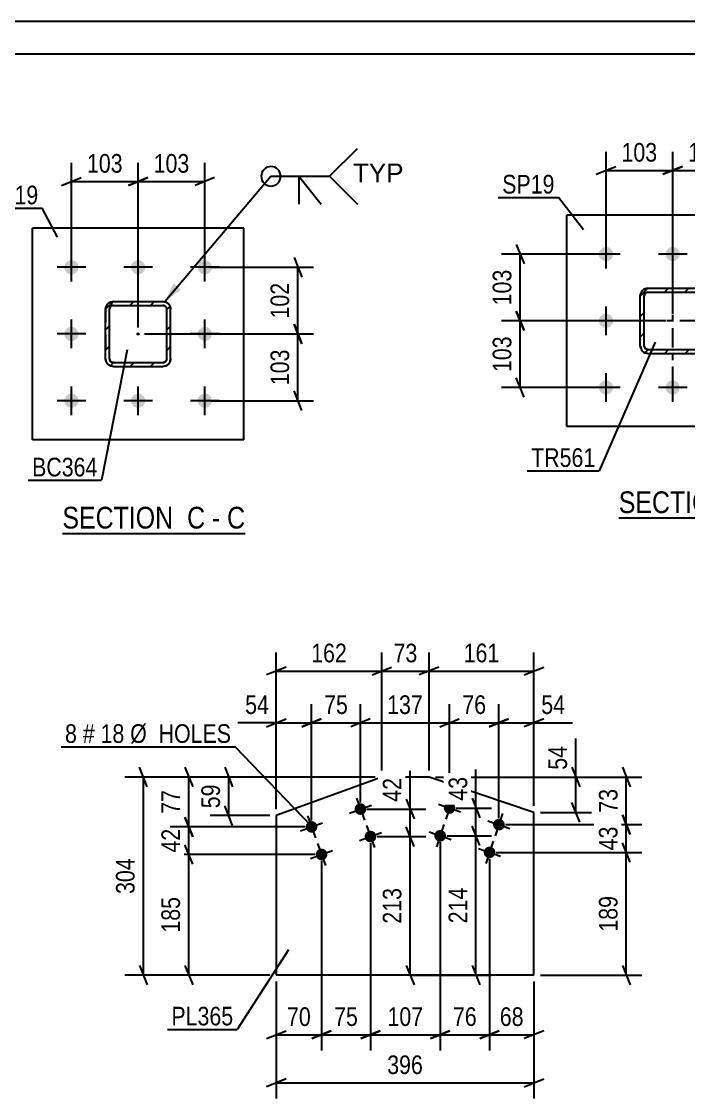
# Model space of a CAD drawing. Header units: millimetres. Extents: x 0 to 594, y 0 to 420.
# Drawn here: x 242.7 to 345.2, y 254.6 to 420 of the extents above; entities that cross this region are included whole.
import ezdxf

# ---------------------------------------------------------------- set-up
doc = ezdxf.new("R2010")
doc.units = ezdxf.units.MM
doc.linetypes.add('DXK_LINE_DOT2', pattern=[3.9198, 1.9599, -1.9599])
doc.linetypes.add('DXK_LINE_DOT3', pattern=[5.9187, 2.979, -0.9799, 0.9799, -0.9799])
doc.styles.add('Arial', font='ARIAL.TTF', dxfattribs={"height": 0.2})
doc.styles.add('Arial Narrow', font='ARIALN.TTF', dxfattribs={"height": 0.2})

# ---------------------------------------------------------------- blocks, each defined once
blk = doc.blocks.new('Unknown-570345895-1135 - 11720')
at = {"color": 5, "linetype": 'Continuous'}
for p, q in [((594, 420), (0, 420)), ((589, 415), (5, 415))]:
    blk.add_line(p, q, dxfattribs=at)
blk = doc.blocks.new('Unknown-570345895-13 - 5513')
at = {"color": 6, "linetype": 'Continuous'}
blk.add_line((248.96, 341.36), (277.03, 341.36), dxfattribs=at)
at = {"color": 0, "linetype": 'Continuous'}
for points in [[(267.07, 342.11), (267.07, 345.61), (248.96, 345.61), (248.96, 342.11)], [(270.89, 342.11), (270.89, 345.61), (268.12, 345.61), (268.12, 342.11)], [(273.21, 342.11), (273.21, 345.61), (271.94, 345.61), (271.94, 342.11)], [(277.03, 342.11), (277.03, 345.61), (274.26, 345.61), (274.26, 342.11)]]:
    blk.add_wipeout(points, dxfattribs=at)
at = {"color": 7, "linetype": 'Continuous', "style": 'Arial Narrow'}
for s, p in [('SECTION ', (248.96, 342.11)), ('C', (268.12, 342.11)), ('C', (274.26, 342.11)), ('-', (271.94, 342.11))]:
    blk.add_text(s, height=3.34, dxfattribs=at).set_placement(p)
blk = doc.blocks.new('Unknown-570345895-14 - 3720')
at = {"color": 6, "linetype": 'Continuous'}
blk.add_line((334.45, 343.73), (362.52, 343.73), dxfattribs=at)
at = {"color": 0, "linetype": 'Continuous'}
for points in [[(352.56, 344.48), (352.56, 347.98), (334.45, 347.98), (334.45, 344.48)], [(356.38, 344.48), (356.38, 347.98), (353.61, 347.98), (353.61, 344.48)], [(358.71, 344.48), (358.71, 347.98), (357.43, 347.98), (357.43, 344.48)], [(362.52, 344.48), (362.52, 347.98), (359.76, 347.98), (359.76, 344.48)]]:
    blk.add_wipeout(points, dxfattribs=at)
at = {"color": 7, "linetype": 'Continuous', "style": 'Arial Narrow'}
for s, p in [('SECTION ', (334.45, 344.48)), ('D', (353.61, 344.48)), ('D', (359.76, 344.48)), ('-', (357.43, 344.48))]:
    blk.add_text(s, height=3.34, dxfattribs=at).set_placement(p)
blk = doc.blocks.new('Bolt-570345895-5535 - 5513')
at = {"linetype": 'Continuous'}
for points in [[(250.34, 381.15, -1), (250.34, 383.35, -1)], [(260.59, 381.15, -1), (260.59, 383.35, -1)], [(270.84, 381.15, -1), (270.84, 383.35, -1)], [(250.34, 370.9, -1), (250.34, 373.1, -1)], [(270.84, 370.9, -1), (270.84, 373.1, -1)], [(250.34, 360.65, -1), (250.34, 362.85, -1)], [(260.59, 360.65, -1), (260.59, 362.85, -1)], [(270.84, 360.65, -1), (270.84, 362.85, -1)]]:
    blk.add_hatch(color=1, dxfattribs=at).paths.add_polyline_path(points)
at = {"color": 1, "linetype": 'Continuous'}
for p, q in [((250.34, 380.05), (250.34, 384.45)), ((260.59, 380.05), (260.59, 384.45)), ((270.84, 380.05), (270.84, 384.45)), ((252.54, 382.25), (248.14, 382.25)), ((262.79, 382.25), (258.39, 382.25)), ((273.04, 382.25), (268.64, 382.25)), ((250.34, 369.8), (250.34, 374.2)), ((270.84, 369.8), (270.84, 374.2)), ((252.54, 372), (248.14, 372)), ((273.04, 372), (268.64, 372)), ((250.34, 359.55), (250.34, 363.95)), ((260.59, 359.55), (260.59, 363.95)), ((270.84, 359.55), (270.84, 363.95)), ((252.54, 361.75), (248.14, 361.75)), ((262.79, 361.75), (258.39, 361.75)), ((273.04, 361.75), (268.64, 361.75))]:
    blk.add_line(p, q, dxfattribs=at)
blk = doc.blocks.new('Part-570345895-5531 - 5513')
at = {"color": 2, "linetype": 'Continuous'}
for p, q in [((276.84, 388.25), (244.34, 388.25)), ((244.34, 355.75), (244.34, 388.25)), ((276.84, 355.75), (276.84, 388.25)), ((276.84, 355.75), (244.34, 355.75))]:
    blk.add_line(p, q, dxfattribs=at)
blk = doc.blocks.new('Part-570345895-5568 - 5513')
at = {"linetype": 'Continuous'}
h = blk.add_hatch(dxfattribs=at)
h.set_pattern_fill('', scale=0.7, style=0, pattern_type=0)
h.set_pattern_definition([(45, (256.7949, 376.9973), (-1.57154, 1.57154), [])])
h.paths.add_polyline_path([(264.39, 377), (256.79, 377), (256.34, 376.91), (255.95, 376.65), (255.69, 376.26), (255.59, 375.8), (255.59, 368.2), (255.69, 367.74), (255.95, 367.35), (256.34, 367.09), (256.79, 367), (264.39, 367), (264.85, 367.09), (265.24, 367.35), (265.5, 367.74), (265.59, 368.2), (265.59, 375.8), (265.5, 376.26), (265.24, 376.65), (264.85, 376.91)])
h.paths.add_polyline_path([(264.95, 376.03), (264.99, 375.8), (264.99, 368.2), (264.95, 367.97), (264.82, 367.77), (264.62, 367.64), (264.39, 367.6), (256.79, 367.6), (256.57, 367.64), (256.37, 367.77), (256.24, 367.97), (256.19, 368.2), (256.19, 375.8), (256.24, 376.03), (256.37, 376.22), (256.57, 376.35), (256.79, 376.4), (264.39, 376.4), (264.62, 376.35), (264.82, 376.22)])
blk.add_hatch(color=30, dxfattribs=at).paths.add_polyline_path([(260.59, 371.9, -1), (260.59, 372.1, -1)])
at = {"color": 7, "linetype": 'DXK_LINE_DOT2'}
for p, q in [((255.59, 375.8), (255.69, 376.26)), ((255.59, 375.8), (255.59, 368.2)), ((256.24, 376.03), (256.19, 375.8)), ((256.19, 368.2), (256.19, 375.8)), ((256.37, 376.22), (256.24, 376.03)), ((256.34, 376.91), (256.79, 377)), ((256.57, 376.35), (256.37, 376.22)), ((256.79, 376.4), (256.57, 376.35)), ((256.79, 377), (264.39, 377)), ((256.79, 376.4), (264.39, 376.4)), ((264.39, 377), (264.85, 376.91)), ((264.62, 376.35), (264.39, 376.4)), ((264.82, 376.22), (264.62, 376.35)), ((264.95, 376.03), (264.82, 376.22)), ((264.99, 375.8), (264.95, 376.03)), ((264.99, 368.2), (264.99, 375.8)), ((265.5, 376.26), (265.59, 375.8)), ((265.59, 368.2), (265.59, 375.8)), ((255.69, 367.74), (255.59, 368.2)), ((256.19, 368.2), (256.24, 367.97)), ((256.24, 367.97), (256.37, 367.77)), ((256.37, 367.77), (256.57, 367.64)), ((256.57, 367.64), (256.79, 367.6)), ((256.79, 367.6), (264.39, 367.6)), ((264.39, 367.6), (264.62, 367.64)), ((264.62, 367.64), (264.82, 367.77)), ((264.82, 367.77), (264.95, 367.97)), ((264.95, 367.97), (264.99, 368.2)), ((265.59, 368.2), (265.5, 367.74)), ((256.79, 367), (256.34, 367.09)), ((256.79, 367), (264.39, 367)), ((264.85, 367.09), (264.39, 367))]:
    blk.add_line(p, q, dxfattribs=at)
at = {"color": 2, "linetype": 'Continuous'}
for p, q in [((255.69, 376.26), (255.59, 375.8)), ((255.59, 375.8), (255.59, 375.8)), ((255.59, 368.2), (255.59, 375.8)), ((256.19, 375.8), (256.24, 376.03)), ((256.19, 375.8), (256.19, 375.8)), ((256.19, 368.2), (256.19, 375.8)), ((256.24, 376.03), (256.37, 376.22)), ((256.79, 377), (256.34, 376.91)), ((256.37, 376.22), (256.57, 376.35)), ((256.57, 376.35), (256.79, 376.4)), ((256.79, 377), (256.79, 377)), ((256.79, 377), (264.39, 377)), ((256.79, 376.4), (256.79, 376.4)), ((256.79, 376.4), (264.39, 376.4)), ((264.39, 377), (264.39, 377)), ((264.85, 376.91), (264.39, 377)), ((264.39, 376.4), (264.39, 376.4)), ((264.39, 376.4), (264.62, 376.35)), ((264.62, 376.35), (264.82, 376.22)), ((264.82, 376.22), (264.95, 376.03)), ((264.95, 376.03), (264.99, 375.8)), ((264.99, 375.8), (264.99, 375.8)), ((264.99, 368.2), (264.99, 375.8)), ((265.59, 375.8), (265.5, 376.26)), ((265.59, 375.8), (265.59, 375.8)), ((265.59, 368.2), (265.59, 375.8)), ((255.59, 368.2), (255.59, 368.2)), ((255.59, 368.2), (255.69, 367.74)), ((256.19, 368.2), (256.19, 368.2)), ((256.24, 367.97), (256.19, 368.2)), ((256.37, 367.77), (256.24, 367.97)), ((256.57, 367.64), (256.37, 367.77)), ((256.79, 367.6), (256.57, 367.64)), ((256.79, 367.6), (256.79, 367.6)), ((256.79, 367.6), (264.39, 367.6)), ((264.62, 367.64), (264.39, 367.6)), ((264.39, 367.6), (264.39, 367.6)), ((264.82, 367.77), (264.62, 367.64)), ((264.95, 367.97), (264.82, 367.77)), ((264.99, 368.2), (264.95, 367.97)), ((264.99, 368.2), (264.99, 368.2)), ((265.5, 367.74), (265.59, 368.2)), ((265.59, 368.2), (265.59, 368.2)), ((256.34, 367.09), (256.79, 367)), ((256.79, 367), (256.79, 367)), ((256.79, 367), (264.39, 367)), ((264.39, 367), (264.85, 367.09)), ((264.39, 367), (264.39, 367))]:
    blk.add_line(p, q, dxfattribs=at)
at = {"color": 7, "linetype": 'DXK_LINE_DOT3'}
blk.add_line((260.59, 372), (260.59, 372), dxfattribs=at)
at = {"color": 30, "linetype": 'DXK_LINE_DOT3'}
blk.add_line((260.59, 372), (260.59, 372), dxfattribs=at)
at = {"color": 30, "linetype": 'Continuous'}
blk.add_circle((260.59, 372), 0.1, dxfattribs=at)
at = {"color": 7, "linetype": 'DXK_LINE_DOT2'}
for centre, start, end in [((256.79, 375.8), 112.5, 157.5), ((264.39, 375.8), 22.5, 67.5), ((256.79, 368.2), 202.5, 247.5), ((264.39, 368.2), 292.5, 337.5)]:
    blk.add_arc(centre, 1.2, start, end, dxfattribs=at)
at = {"color": 2, "linetype": 'Continuous'}
for centre, start, end in [((256.79, 375.8), 112.5, 157.5), ((264.39, 375.8), 22.5, 67.5), ((256.79, 368.2), 202.5, 247.5), ((264.39, 368.2), 292.5, 337.5)]:
    blk.add_arc(centre, 1.2, start, end, dxfattribs=at)
blk = doc.blocks.new('Part-570345895-3762 - 3720')
at = {"linetype": 'Continuous'}
h = blk.add_hatch(dxfattribs=at)
h.set_pattern_fill('', scale=0.7, style=0, pattern_type=0)
h.set_pattern_definition([(45, (338.936, 379.0197), (-1.57154, 1.57154), [])])
h.paths.add_polyline_path([(346.54, 379.02), (338.94, 379.02), (338.48, 378.93), (338.09, 378.67), (337.83, 378.28), (337.74, 377.82), (337.74, 370.22), (337.83, 369.76), (338.09, 369.37), (338.48, 369.11), (338.94, 369.02), (346.54, 369.02), (347, 369.11), (347.38, 369.37), (347.64, 369.76), (347.74, 370.22), (347.74, 377.82), (347.64, 378.28), (347.38, 378.67), (347, 378.93)])
h.paths.add_polyline_path([(347.09, 378.05), (347.14, 377.82), (347.14, 370.22), (347.09, 369.99), (346.96, 369.8), (346.77, 369.67), (346.54, 369.62), (338.94, 369.62), (338.71, 369.67), (338.51, 369.8), (338.38, 369.99), (338.34, 370.22), (338.34, 377.82), (338.38, 378.05), (338.51, 378.24), (338.71, 378.37), (338.94, 378.42), (346.54, 378.42), (346.77, 378.37), (346.96, 378.24)])
at = {"color": 7, "linetype": 'DXK_LINE_DOT3'}
for p, q in [((342.74, 364.02), (342.74, 384.02)), ((352.74, 374.02), (332.74, 374.02))]:
    blk.add_line(p, q, dxfattribs=at)
at = {"color": 7, "linetype": 'DXK_LINE_DOT2'}
for p, q in [((338.48, 378.93), (338.94, 379.02)), ((338.94, 379.02), (346.54, 379.02)), ((346.54, 379.02), (347, 378.93)), ((337.74, 377.82), (337.83, 378.28)), ((337.74, 370.22), (337.74, 377.82)), ((338.38, 378.05), (338.34, 377.82)), ((338.34, 370.22), (338.34, 377.82)), ((338.51, 378.24), (338.38, 378.05)), ((338.71, 378.37), (338.51, 378.24)), ((338.94, 378.42), (338.71, 378.37)), ((338.94, 378.42), (346.54, 378.42)), ((346.77, 378.37), (346.54, 378.42)), ((346.96, 378.24), (346.77, 378.37)), ((347.09, 378.05), (346.96, 378.24)), ((347.14, 377.82), (347.09, 378.05)), ((347.14, 370.22), (347.14, 377.82)), ((347.64, 378.28), (347.74, 377.82)), ((347.74, 370.22), (347.74, 377.82)), ((337.83, 369.76), (337.74, 370.22)), ((338.34, 370.22), (338.38, 369.99)), ((338.38, 369.99), (338.51, 369.8)), ((338.94, 369.02), (338.48, 369.11)), ((338.51, 369.8), (338.71, 369.67)), ((338.71, 369.67), (338.94, 369.62)), ((338.94, 369.62), (346.54, 369.62)), ((338.94, 369.02), (346.54, 369.02)), ((346.54, 369.62), (346.77, 369.67)), ((347, 369.11), (346.54, 369.02)), ((346.77, 369.67), (346.96, 369.8)), ((346.96, 369.8), (347.09, 369.99)), ((347.09, 369.99), (347.14, 370.22)), ((347.74, 370.22), (347.64, 369.76))]:
    blk.add_line(p, q, dxfattribs=at)
at = {"color": 2, "linetype": 'Continuous'}
for p, q in [((338.94, 379.02), (338.48, 378.93)), ((338.94, 379.02), (346.54, 379.02)), ((347, 378.93), (346.54, 379.02)), ((337.83, 378.28), (337.74, 377.82)), ((337.74, 370.22), (337.74, 377.82)), ((338.34, 377.82), (338.38, 378.05)), ((338.34, 370.22), (338.34, 377.82)), ((338.38, 378.05), (338.51, 378.24)), ((338.51, 378.24), (338.71, 378.37)), ((338.71, 378.37), (338.94, 378.42)), ((338.94, 378.42), (346.54, 378.42)), ((346.54, 378.42), (346.77, 378.37)), ((346.77, 378.37), (346.96, 378.24)), ((346.96, 378.24), (347.09, 378.05)), ((347.09, 378.05), (347.14, 377.82)), ((347.14, 370.22), (347.14, 377.82)), ((347.74, 377.82), (347.64, 378.28)), ((347.74, 370.22), (347.74, 377.82)), ((337.74, 370.22), (337.83, 369.76)), ((338.38, 369.99), (338.34, 370.22)), ((338.51, 369.8), (338.38, 369.99)), ((338.48, 369.11), (338.94, 369.02)), ((338.71, 369.67), (338.51, 369.8)), ((338.94, 369.62), (338.71, 369.67)), ((338.94, 369.62), (346.54, 369.62)), ((338.94, 369.02), (346.54, 369.02)), ((346.77, 369.67), (346.54, 369.62)), ((346.54, 369.02), (347, 369.11)), ((346.96, 369.8), (346.77, 369.67)), ((347.09, 369.99), (346.96, 369.8)), ((347.14, 370.22), (347.09, 369.99)), ((347.64, 369.76), (347.74, 370.22))]:
    blk.add_line(p, q, dxfattribs=at)
at = {"color": 7, "linetype": 'DXK_LINE_DOT2'}
for centre, start, end in [((338.94, 377.82), 112.5, 157.5), ((346.54, 377.82), 22.5, 67.5), ((338.94, 370.22), 202.5, 247.5), ((346.54, 370.22), 292.5, 337.5)]:
    blk.add_arc(centre, 1.2, start, end, dxfattribs=at)
at = {"color": 2, "linetype": 'Continuous'}
for centre, start, end in [((338.94, 377.82), 112.5, 157.5), ((346.54, 377.82), 22.5, 67.5), ((338.94, 370.22), 202.5, 247.5), ((346.54, 370.22), 292.5, 337.5)]:
    blk.add_arc(centre, 1.2, start, end, dxfattribs=at)
blk = doc.blocks.new('Bolt-570345895-3738 - 3720')
at = {"linetype": 'Continuous'}
for points in [[(332.49, 383.17, -1), (332.49, 385.37, -1)], [(342.74, 383.17, -1), (342.74, 385.37, -1)], [(352.99, 383.17, -1), (352.99, 385.37, -1)], [(332.49, 372.92, -1), (332.49, 375.12, -1)], [(352.99, 372.92, -1), (352.99, 375.12, -1)], [(332.49, 362.67, -1), (332.49, 364.87, -1)], [(342.74, 362.67, -1), (342.74, 364.87, -1)], [(352.99, 362.67, -1), (352.99, 364.87, -1)]]:
    blk.add_hatch(color=1, dxfattribs=at).paths.add_polyline_path(points)
at = {"color": 1, "linetype": 'Continuous'}
for p, q in [((332.49, 382.07), (332.49, 386.47)), ((342.74, 382.07), (342.74, 386.47)), ((352.99, 382.07), (352.99, 386.47)), ((334.69, 384.27), (330.29, 384.27)), ((344.94, 384.27), (340.54, 384.27)), ((355.19, 384.27), (350.79, 384.27)), ((332.49, 371.82), (332.49, 376.22)), ((352.99, 371.82), (352.99, 376.22)), ((334.69, 374.02), (330.29, 374.02)), ((355.19, 374.02), (350.79, 374.02)), ((332.49, 361.57), (332.49, 365.97)), ((342.74, 361.57), (342.74, 365.97)), ((352.99, 361.57), (352.99, 365.97)), ((334.69, 363.77), (330.29, 363.77)), ((344.94, 363.77), (340.54, 363.77)), ((355.19, 363.77), (350.79, 363.77))]:
    blk.add_line(p, q, dxfattribs=at)
blk = doc.blocks.new('Part-570345895-3726 - 3720')
at = {"color": 2, "linetype": 'Continuous'}
for p, q in [((358.99, 390.27), (326.49, 390.27)), ((326.49, 357.77), (326.49, 390.27)), ((358.99, 357.77), (358.99, 390.27)), ((358.99, 357.77), (326.49, 357.77))]:
    blk.add_line(p, q, dxfattribs=at)
blk = doc.blocks.new('Bolt-570345895-1425 - 1376')
at = {"linetype": 'Continuous'}
for points in [[(295.6, 299.32, -1), (293.91, 298.7, -1)], [(288.09, 296.58, -1), (286.4, 295.96, -1)], [(297.15, 295.09, -1), (295.45, 294.47, -1)], [(289.63, 292.35, -1), (287.94, 291.73, -1)]]:
    blk.add_hatch(color=1, dxfattribs=at).paths.add_polyline_path(points)
at = {"color": 1, "linetype": 'Continuous'}
for p, q in [((293.07, 298.39), (296.45, 299.62)), ((294.14, 300.7), (295.38, 297.32)), ((286.63, 297.96), (287.86, 294.58)), ((285.55, 295.65), (288.93, 296.88)), ((295.68, 296.47), (296.92, 293.09)), ((294.61, 294.16), (297.99, 295.4)), ((288.17, 293.73), (289.4, 290.35)), ((287.09, 291.42), (290.48, 292.66))]:
    blk.add_line(p, q, dxfattribs=at)
blk = doc.blocks.new('Part-570345895-1392 - 1376')
at = {"color": 2, "linetype": 'Continuous'}
for p, q in [((298.04, 303.93), (281.82, 298.01)), ((305.3, 303.93), (298.04, 303.93)), ((321.41, 298.5), (305.3, 303.93)), ((281.82, 298.01), (281.82, 273.5)), ((321.41, 273.5), (321.41, 298.5)), ((321.41, 273.5), (281.82, 273.5))]:
    blk.add_line(p, q, dxfattribs=at)
blk = doc.blocks.new('Bolt-570345895-1430 - 1376')
at = {"linetype": 'Continuous'}
for points in [[(309.3, 298.89, -1), (307.6, 299.46, -1)], [(316.88, 296.33, -1), (315.18, 296.91, -1)], [(307.86, 294.62, -1), (306.16, 295.2, -1)], [(315.44, 292.07, -1), (313.74, 292.64, -1)]]:
    blk.add_hatch(color=1, dxfattribs=at).paths.add_polyline_path(points)
at = {"color": 1, "linetype": 'Continuous'}
for p, q in [((306.74, 299.75), (310.15, 298.6)), ((309.02, 300.88), (307.87, 297.47)), ((316.6, 298.32), (315.45, 294.91)), ((307.59, 296.62), (306.44, 293.2)), ((314.32, 297.19), (317.73, 296.04)), ((305.31, 295.49), (308.72, 294.34)), ((312.89, 292.93), (316.3, 291.78)), ((315.17, 294.06), (314.02, 290.65))]:
    blk.add_line(p, q, dxfattribs=at)
blk = doc.blocks.new('StraightDimension-570345895-5599 - 5513')
at = {"color": 7, "linetype": 'Continuous'}
for p, q in [((284.55, 373.5), (285.75, 370.5)), ((261.59, 372), (287.55, 372)), ((285.15, 361.75), (285.15, 372)), ((285.75, 360.25), (284.55, 363.25)), ((271.84, 361.75), (287.55, 361.75))]:
    blk.add_line(p, q, dxfattribs=at)
at = {"color": 0}
blk.add_wipeout([(284.4, 370.21), (280.2, 370.21), (280.2, 363.53), (284.4, 363.53)], dxfattribs=at)
at = {"color": 3, "style": 'Arial Narrow'}
blk.add_text('103', height=2.863, rotation=90.0002, dxfattribs=at).set_placement((283.8, 364.13))
blk = doc.blocks.new('StraightDimension-570345895-5589 - 5513')
at = {"color": 7, "linetype": 'Continuous'}
for p, q in [((271.84, 382.25), (287.55, 382.25)), ((284.55, 383.75), (285.75, 380.75)), ((285.15, 372), (285.15, 382.25)), ((285.75, 370.5), (284.55, 373.5)), ((261.59, 372), (287.55, 372))]:
    blk.add_line(p, q, dxfattribs=at)
at = {"color": 0}
blk.add_wipeout([(284.4, 380.46), (280.2, 380.46), (280.2, 373.78), (284.4, 373.78)], dxfattribs=at)
at = {"color": 3, "style": 'Arial Narrow'}
blk.add_text('102', height=2.863, rotation=90.0002, dxfattribs=at).set_placement((283.8, 374.38))
blk = doc.blocks.new('StraightDimension-570345895-5610 - 5513')
at = {"color": 7, "linetype": 'Continuous'}
for p, q in [((250.34, 383.25), (250.34, 398.28)), ((260.59, 373), (260.59, 398.28)), ((248.84, 394.83), (251.84, 396.03)), ((250.34, 395.43), (260.59, 395.43)), ((262.09, 396.03), (259.09, 394.83))]:
    blk.add_line(p, q, dxfattribs=at)
at = {"color": 0}
blk.add_wipeout([(258.81, 396.18), (258.81, 400.38), (252.13, 400.38), (252.13, 396.18)], dxfattribs=at)
at = {"color": 3, "style": 'Arial Narrow'}
blk.add_text('103', height=2.863, dxfattribs=at).set_placement((252.73, 396.78))
blk = doc.blocks.new('StraightDimension-570345895-5620 - 5513')
at = {"color": 7, "linetype": 'Continuous'}
for p, q in [((260.59, 373), (260.59, 398.28)), ((270.84, 383.25), (270.84, 398.28)), ((259.09, 394.83), (262.09, 396.03)), ((260.59, 395.43), (270.84, 395.43)), ((272.34, 396.03), (269.34, 394.83))]:
    blk.add_line(p, q, dxfattribs=at)
at = {"color": 0}
blk.add_wipeout([(269.06, 396.18), (269.06, 400.38), (262.38, 400.38), (262.38, 396.18)], dxfattribs=at)
at = {"color": 3, "style": 'Arial Narrow'}
blk.add_text('103', height=2.863, dxfattribs=at).set_placement((262.98, 396.78))
blk = doc.blocks.new('StraightDimension-570345895-3802 - 3720')
at = {"color": 7, "linetype": 'Continuous'}
for p, q in [((342.74, 375.02), (342.74, 399.98)), ((352.99, 385.27), (352.99, 399.98)), ((341.24, 396.53), (344.24, 397.73)), ((342.74, 397.13), (352.99, 397.13)), ((354.49, 397.73), (351.49, 396.53))]:
    blk.add_line(p, q, dxfattribs=at)
at = {"color": 0}
blk.add_wipeout([(351.2, 397.88), (351.2, 402.08), (344.52, 402.08), (344.52, 397.88)], dxfattribs=at)
at = {"color": 3, "style": 'Arial Narrow'}
blk.add_text('103', height=2.863, dxfattribs=at).set_placement((345.12, 398.48))
blk = doc.blocks.new('StraightDimension-570345895-3796 - 3720')
at = {"color": 7, "linetype": 'Continuous'}
for p, q in [((332.49, 385.27), (332.49, 399.98)), ((342.74, 375.02), (342.74, 399.98)), ((330.99, 396.53), (333.99, 397.73)), ((332.49, 397.13), (342.74, 397.13)), ((344.24, 397.73), (341.24, 396.53))]:
    blk.add_line(p, q, dxfattribs=at)
at = {"color": 0}
blk.add_wipeout([(340.95, 397.88), (340.95, 402.08), (334.27, 402.08), (334.27, 397.88)], dxfattribs=at)
at = {"color": 3, "style": 'Arial Narrow'}
blk.add_text('103', height=2.863, dxfattribs=at).set_placement((334.87, 398.48))
blk = doc.blocks.new('StraightDimension-570345895-3809 - 3720')
at = {"color": 7, "linetype": 'Continuous'}
for p, q in [((341.74, 374.02), (316.44, 374.02)), ((318.69, 375.52), (319.89, 372.52)), ((319.29, 363.77), (319.29, 374.02)), ((319.89, 362.27), (318.69, 365.27)), ((331.49, 363.77), (316.44, 363.77))]:
    blk.add_line(p, q, dxfattribs=at)
at = {"color": 0}
blk.add_wipeout([(318.54, 372.24), (314.34, 372.24), (314.34, 365.55), (318.54, 365.55)], dxfattribs=at)
at = {"color": 3, "style": 'Arial Narrow'}
blk.add_text('103', height=2.863, rotation=90.0002, dxfattribs=at).set_placement((317.94, 366.15))
blk = doc.blocks.new('StraightDimension-570345895-3815 - 3720')
at = {"color": 7, "linetype": 'Continuous'}
for p, q in [((318.69, 385.77), (319.89, 382.77)), ((331.49, 384.27), (316.44, 384.27)), ((319.29, 374.02), (319.29, 384.27)), ((341.74, 374.02), (316.44, 374.02)), ((319.89, 372.52), (318.69, 375.52))]:
    blk.add_line(p, q, dxfattribs=at)
at = {"color": 0}
blk.add_wipeout([(318.54, 382.49), (314.34, 382.49), (314.34, 375.8), (318.54, 375.8)], dxfattribs=at)
at = {"color": 3, "style": 'Arial Narrow'}
blk.add_text('103', height=2.863, rotation=90.0002, dxfattribs=at).set_placement((317.94, 376.4))
blk = doc.blocks.new('StraightDimension-570345895-1489 - 1376')
at = {"color": 7, "linetype": 'Continuous'}
for p, q in [((281.82, 299.01), (281.82, 315.12)), ((287.24, 297.27), (287.24, 315.12)), ((280.32, 311.67), (283.32, 312.87)), ((288.74, 312.87), (285.74, 311.67)), ((281.82, 312.27), (287.24, 312.27))]:
    blk.add_line(p, q, dxfattribs=at)
at = {"color": 0}
blk.add_wipeout([(281.29, 313.02), (281.29, 317.22), (276.44, 317.22), (276.44, 313.02)], dxfattribs=at)
at = {"color": 7, "linetype": 'Continuous'}
blk.add_line((281.82, 312.27), (275.91, 312.27), dxfattribs=at)
blk.add_line((281.82, 312.27), (275.91, 312.27), dxfattribs=at)
at = {"color": 3, "style": 'Arial Narrow'}
blk.add_text('54', height=2.863, dxfattribs=at).set_placement((277.04, 313.62))
blk = doc.blocks.new('StraightDimension-570345895-1444 - 1376')
at = {"color": 7, "linetype": 'Continuous'}
for p, q in [((298.04, 304.93), (298.04, 323.06)), ((305.3, 304.93), (305.3, 323.06)), ((296.54, 319.61), (299.54, 320.81)), ((298.04, 320.21), (305.3, 320.21)), ((306.8, 320.81), (303.8, 319.61))]:
    blk.add_line(p, q, dxfattribs=at)
at = {"color": 0}
blk.add_wipeout([(304.1, 320.96), (304.1, 325.16), (299.24, 325.16), (299.24, 320.96)], dxfattribs=at)
at = {"color": 3, "style": 'Arial Narrow'}
blk.add_text('73', height=2.863, dxfattribs=at).set_placement((299.84, 321.56))
blk = doc.blocks.new('StraightDimension-570345895-1432 - 1376')
at = {"color": 7, "linetype": 'Continuous'}
for p, q in [((281.82, 299.01), (281.82, 323.06)), ((298.04, 304.93), (298.04, 323.06)), ((283.32, 320.81), (280.32, 319.61)), ((281.82, 320.21), (298.04, 320.21)), ((296.54, 319.61), (299.54, 320.81))]:
    blk.add_line(p, q, dxfattribs=at)
at = {"color": 0}
blk.add_wipeout([(293.27, 320.96), (293.27, 325.16), (286.59, 325.16), (286.59, 320.96)], dxfattribs=at)
at = {"color": 3, "style": 'Arial Narrow'}
blk.add_text('162', height=2.863, dxfattribs=at).set_placement((287.19, 321.56))
blk = doc.blocks.new('StraightDimension-570345895-1519 - 1376')
at = {"color": 7, "linetype": 'Continuous'}
for p, q in [((308.45, 300.17), (308.45, 315.12)), ((316.03, 297.62), (316.03, 315.12)), ((306.95, 311.67), (309.95, 312.87)), ((317.53, 312.87), (314.53, 311.67)), ((308.45, 312.27), (316.03, 312.27))]:
    blk.add_line(p, q, dxfattribs=at)
at = {"color": 0}
blk.add_wipeout([(314.67, 313.02), (314.67, 317.22), (309.81, 317.22), (309.81, 313.02)], dxfattribs=at)
at = {"color": 3, "style": 'Arial Narrow'}
blk.add_text('76', height=2.863, dxfattribs=at).set_placement((310.41, 313.62))
blk = doc.blocks.new('StraightDimension-570345895-1455 - 1376')
at = {"color": 7, "linetype": 'Continuous'}
for p, q in [((305.3, 304.93), (305.3, 323.06)), ((321.41, 299.5), (321.41, 323.06)), ((306.8, 320.81), (303.8, 319.61)), ((305.3, 320.21), (321.41, 320.21)), ((319.91, 319.61), (322.91, 320.81))]:
    blk.add_line(p, q, dxfattribs=at)
at = {"color": 0}
blk.add_wipeout([(316.7, 320.96), (316.7, 325.16), (310.02, 325.16), (310.02, 320.96)], dxfattribs=at)
at = {"color": 3, "style": 'Arial Narrow'}
blk.add_text('161', height=2.863, dxfattribs=at).set_placement((310.62, 321.56))
blk = doc.blocks.new('StraightDimension-570345895-1599 - 1376')
at = {"color": 7, "linetype": 'Continuous'}
for p, q in [((296.3, 293.78), (296.3, 261.94)), ((307.01, 293.91), (307.01, 261.94)), ((294.8, 263.74), (297.8, 264.94)), ((308.51, 264.94), (305.51, 263.74)), ((296.3, 264.34), (307.01, 264.34))]:
    blk.add_line(p, q, dxfattribs=at)
at = {"color": 0}
blk.add_wipeout([(305, 265.09), (305, 269.29), (298.31, 269.29), (298.31, 265.09)], dxfattribs=at)
at = {"color": 3, "style": 'Arial Narrow'}
blk.add_text('107', height=2.863, dxfattribs=at).set_placement((298.91, 265.69))
blk = doc.blocks.new('StraightDimension-570345895-1466 - 1376')
at = {"color": 7, "linetype": 'Continuous'}
for p, q in [((281.82, 272.5), (281.82, 254.55)), ((321.41, 272.5), (321.41, 254.55)), ((283.32, 257.55), (280.32, 256.35)), ((281.82, 256.95), (321.41, 256.95)), ((319.91, 256.35), (322.91, 257.55))]:
    blk.add_line(p, q, dxfattribs=at)
at = {"color": 0}
blk.add_wipeout([(304.96, 257.7), (304.96, 261.9), (298.27, 261.9), (298.27, 257.7)], dxfattribs=at)
at = {"color": 3, "style": 'Arial Narrow'}
blk.add_text('396', height=2.863, dxfattribs=at).set_placement((298.87, 258.3))
blk = doc.blocks.new('StraightDimension-570345895-1471 - 1376')
at = {"color": 7, "linetype": 'Continuous'}
for p, q in [((327.25, 305.43), (328.45, 302.43)), ((306.3, 303.93), (330.25, 303.93)), ((327.85, 298.5), (327.85, 303.93)), ((328.45, 297), (327.25, 300)), ((322.41, 298.5), (330.25, 298.5))]:
    blk.add_line(p, q, dxfattribs=at)
at = {"color": 0}
blk.add_wipeout([(327.1, 309.31), (322.9, 309.31), (322.9, 304.45), (327.1, 304.45)], dxfattribs=at)
at = {"color": 7, "linetype": 'Continuous'}
blk.add_line((327.85, 303.93), (327.85, 309.84), dxfattribs=at)
blk.add_line((327.85, 303.93), (327.85, 309.84), dxfattribs=at)
at = {"color": 3, "style": 'Arial Narrow'}
blk.add_text('54', height=2.863, rotation=90.0002, dxfattribs=at).set_placement((326.5, 305.05))
blk = doc.blocks.new('StraightDimension-570345895-1480 - 1376')
at = {"color": 7, "linetype": 'Continuous'}
for p, q in [((273.92, 305.43), (275.12, 302.43)), ((297.04, 303.93), (271.67, 303.93)), ((274.52, 298.01), (274.52, 303.93)), ((275.12, 296.51), (273.92, 299.51)), ((280.82, 298.01), (271.67, 298.01))]:
    blk.add_line(p, q, dxfattribs=at)
at = {"color": 0}
blk.add_wipeout([(273.77, 303.4), (269.57, 303.4), (269.57, 298.54), (273.77, 298.54)], dxfattribs=at)
at = {"color": 3, "style": 'Arial Narrow'}
blk.add_text('59', height=2.863, rotation=90.0002, dxfattribs=at).set_placement((273.17, 299.14))
blk = doc.blocks.new('StraightDimension-570345895-1499 - 1376')
at = {"color": 7, "linetype": 'Continuous'}
for p, q in [((287.24, 297.27), (287.24, 315.12)), ((294.76, 300.01), (294.76, 315.12)), ((285.74, 311.67), (288.74, 312.87)), ((296.26, 312.87), (293.26, 311.67)), ((287.24, 312.27), (294.76, 312.27))]:
    blk.add_line(p, q, dxfattribs=at)
at = {"color": 0}
blk.add_wipeout([(293.43, 313.02), (293.43, 317.22), (288.57, 317.22), (288.57, 313.02)], dxfattribs=at)
at = {"color": 3, "style": 'Arial Narrow'}
blk.add_text('75', height=2.863, dxfattribs=at).set_placement((289.17, 313.62))
blk = doc.blocks.new('StraightDimension-570345895-1509 - 1376')
at = {"color": 7, "linetype": 'Continuous'}
for p, q in [((294.76, 300.01), (294.76, 315.12)), ((308.45, 300.17), (308.45, 315.12)), ((296.26, 312.87), (293.26, 311.67)), ((306.95, 311.67), (309.95, 312.87)), ((294.76, 312.27), (308.45, 312.27))]:
    blk.add_line(p, q, dxfattribs=at)
at = {"color": 0}
blk.add_wipeout([(304.95, 313.02), (304.95, 317.22), (298.26, 317.22), (298.26, 313.02)], dxfattribs=at)
at = {"color": 3, "style": 'Arial Narrow'}
blk.add_text('137', height=2.863, dxfattribs=at).set_placement((298.86, 313.62))
blk = doc.blocks.new('StraightDimension-570345895-1640 - 1376')
at = {"color": 7, "linetype": 'Continuous'}
for p, q in [((303, 293.28), (301.8, 296.28)), ((297.3, 294.78), (304.8, 294.78)), ((302.4, 273.5), (302.4, 294.78)), ((301.8, 275), (303, 272)), ((302.61, 273.5), (304.8, 273.5))]:
    blk.add_line(p, q, dxfattribs=at)
at = {"color": 0}
blk.add_wipeout([(301.65, 287.48), (297.45, 287.48), (297.45, 280.8), (301.65, 280.8)], dxfattribs=at)
at = {"color": 3, "style": 'Arial Narrow'}
blk.add_text('213', height=2.863, rotation=90.0002, dxfattribs=at).set_placement((301.05, 281.4))
blk = doc.blocks.new('StraightDimension-570345895-1529 - 1376')
at = {"color": 7, "linetype": 'Continuous'}
for p, q in [((316.03, 297.62), (316.03, 315.12)), ((321.41, 299.5), (321.41, 315.12)), ((314.53, 311.67), (317.53, 312.87)), ((322.91, 312.87), (319.91, 311.67)), ((316.03, 312.27), (321.41, 312.27))]:
    blk.add_line(p, q, dxfattribs=at)
at = {"color": 0}
blk.add_wipeout([(326.79, 313.02), (326.79, 317.22), (321.94, 317.22), (321.94, 313.02)], dxfattribs=at)
at = {"color": 7, "linetype": 'Continuous'}
blk.add_line((321.41, 312.27), (327.32, 312.27), dxfattribs=at)
blk.add_line((321.41, 312.27), (327.32, 312.27), dxfattribs=at)
at = {"color": 3, "style": 'Arial Narrow'}
blk.add_text('54', height=2.863, dxfattribs=at).set_placement((322.54, 313.62))
blk = doc.blocks.new('StraightDimension-570345895-1540 - 1376')
at = {"color": 7, "linetype": 'Continuous'}
for p, q in [((268.98, 290.54), (267.78, 293.54)), ((287.78, 292.04), (265.53, 292.04)), ((268.38, 273.5), (268.38, 292.04)), ((267.78, 275), (268.98, 272)), ((280.82, 273.5), (265.53, 273.5))]:
    blk.add_line(p, q, dxfattribs=at)
at = {"color": 0}
blk.add_wipeout([(267.63, 286.11), (263.43, 286.11), (263.43, 279.43), (267.63, 279.43)], dxfattribs=at)
at = {"color": 3, "style": 'Arial Narrow'}
blk.add_text('185', height=2.863, rotation=90.0002, dxfattribs=at).set_placement((267.03, 280.03))
blk = doc.blocks.new('StraightDimension-570345895-1546 - 1376')
at = {"color": 7, "linetype": 'Continuous'}
for p, q in [((286.24, 296.27), (265.53, 296.27)), ((267.78, 297.77), (268.98, 294.77)), ((268.38, 292.04), (268.38, 296.27)), ((268.98, 290.54), (267.78, 293.54)), ((287.78, 292.04), (265.53, 292.04))]:
    blk.add_line(p, q, dxfattribs=at)
at = {"color": 0}
blk.add_wipeout([(267.63, 296.58), (263.43, 296.58), (263.43, 291.73), (267.63, 291.73)], dxfattribs=at)
at = {"color": 3, "style": 'Arial Narrow'}
blk.add_text('42', height=2.863, rotation=90.0002, dxfattribs=at).set_placement((267.03, 292.33))
blk = doc.blocks.new('StraightDimension-570345895-1554 - 1376')
at = {"color": 7, "linetype": 'Continuous'}
for p, q in [((267.78, 305.43), (268.98, 302.43)), ((297.04, 303.93), (265.53, 303.93)), ((268.38, 296.27), (268.38, 303.93)), ((286.24, 296.27), (265.53, 296.27)), ((268.98, 294.77), (267.78, 297.77))]:
    blk.add_line(p, q, dxfattribs=at)
at = {"color": 0}
blk.add_wipeout([(267.63, 302.53), (263.43, 302.53), (263.43, 297.67), (267.63, 297.67)], dxfattribs=at)
at = {"color": 3, "style": 'Arial Narrow'}
blk.add_text('77', height=2.863, rotation=90.0002, dxfattribs=at).set_placement((267.03, 298.27))
blk = doc.blocks.new('StraightDimension-570345895-1563 - 1376')
at = {"color": 7, "linetype": 'Continuous'}
for p, q in [((335.01, 305.43), (336.21, 302.43)), ((306.3, 303.93), (338.01, 303.93)), ((335.61, 296.62), (335.61, 303.93)), ((336.21, 295.12), (335.01, 298.12)), ((317.03, 296.62), (338.01, 296.62))]:
    blk.add_line(p, q, dxfattribs=at)
at = {"color": 0}
blk.add_wipeout([(334.86, 302.7), (330.66, 302.7), (330.66, 297.85), (334.86, 297.85)], dxfattribs=at)
at = {"color": 3, "style": 'Arial Narrow'}
blk.add_text('73', height=2.863, rotation=90.0002, dxfattribs=at).set_placement((334.26, 298.45))
blk = doc.blocks.new('StraightDimension-570345895-1571 - 1376')
at = {"color": 7, "linetype": 'Continuous'}
for p, q in [((335.01, 298.12), (336.21, 295.12)), ((317.03, 296.62), (338.01, 296.62)), ((335.61, 292.35), (335.61, 296.62)), ((336.21, 290.85), (335.01, 293.85)), ((315.59, 292.35), (338.01, 292.35))]:
    blk.add_line(p, q, dxfattribs=at)
at = {"color": 0}
blk.add_wipeout([(334.86, 296.91), (330.66, 296.91), (330.66, 292.06), (334.86, 292.06)], dxfattribs=at)
at = {"color": 3, "style": 'Arial Narrow'}
blk.add_text('43', height=2.863, rotation=90.0002, dxfattribs=at).set_placement((334.26, 292.66))
blk = doc.blocks.new('StraightDimension-570345895-1579 - 1376')
at = {"color": 7, "linetype": 'Continuous'}
for p, q in [((336.21, 290.85), (335.01, 293.85)), ((315.59, 292.35), (338.01, 292.35)), ((335.61, 273.5), (335.61, 292.35)), ((335.01, 275), (336.21, 272)), ((322.41, 273.5), (338.01, 273.5))]:
    blk.add_line(p, q, dxfattribs=at)
at = {"color": 0}
blk.add_wipeout([(334.86, 286.27), (330.66, 286.27), (330.66, 279.58), (334.86, 279.58)], dxfattribs=at)
at = {"color": 3, "style": 'Arial Narrow'}
blk.add_text('189', height=2.863, rotation=90.0002, dxfattribs=at).set_placement((334.26, 280.18))
blk = doc.blocks.new('StraightDimension-570345895-1586 - 1376')
at = {"color": 7, "linetype": 'Continuous'}
for p, q in [((262, 302.43), (260.8, 305.43)), ((297.04, 303.93), (258.55, 303.93)), ((261.4, 273.5), (261.4, 303.93)), ((260.8, 275), (262, 272)), ((280.82, 273.5), (258.55, 273.5))]:
    blk.add_line(p, q, dxfattribs=at)
at = {"color": 0}
blk.add_wipeout([(260.65, 292.06), (256.45, 292.06), (256.45, 285.37), (260.65, 285.37)], dxfattribs=at)
at = {"color": 3, "style": 'Arial Narrow'}
blk.add_text('304', height=2.863, rotation=90.0002, dxfattribs=at).set_placement((260.05, 285.97))
blk = doc.blocks.new('StraightDimension-570345895-1657 - 1376')
at = {"color": 7, "linetype": 'Continuous'}
for p, q in [((311.91, 300.67), (313.11, 297.67)), ((309.45, 299.17), (314.91, 299.17)), ((312.51, 294.91), (312.51, 299.17)), ((313.11, 293.41), (311.91, 296.41)), ((308.01, 294.91), (314.91, 294.91))]:
    blk.add_line(p, q, dxfattribs=at)
at = {"color": 0}
blk.add_wipeout([(311.76, 304.56), (307.56, 304.56), (307.56, 299.7), (311.76, 299.7)], dxfattribs=at)
at = {"color": 7, "linetype": 'Continuous'}
blk.add_line((312.51, 299.17), (312.51, 305.08), dxfattribs=at)
blk.add_line((312.51, 299.17), (312.51, 305.08), dxfattribs=at)
at = {"color": 3, "style": 'Arial Narrow'}
blk.add_text('43', height=2.863, rotation=90.0002, dxfattribs=at).set_placement((311.16, 300.3))
blk = doc.blocks.new('StraightDimension-570345895-1593 - 1376')
at = {"color": 7, "linetype": 'Continuous'}
for p, q in [((288.78, 291.04), (288.78, 261.94)), ((281.82, 272.5), (281.82, 261.94)), ((280.32, 263.74), (283.32, 264.94)), ((290.28, 264.94), (287.28, 263.74)), ((281.82, 264.34), (288.78, 264.34))]:
    blk.add_line(p, q, dxfattribs=at)
at = {"color": 0}
blk.add_wipeout([(287.73, 265.09), (287.73, 269.29), (282.87, 269.29), (282.87, 265.09)], dxfattribs=at)
at = {"color": 3, "style": 'Arial Narrow'}
blk.add_text('70', height=2.863, dxfattribs=at).set_placement((283.47, 265.69))
blk = doc.blocks.new('StraightDimension-570345895-1607 - 1376')
at = {"color": 7, "linetype": 'Continuous'}
for p, q in [((296.3, 293.78), (296.3, 261.94)), ((288.78, 291.04), (288.78, 261.94)), ((287.28, 263.74), (290.28, 264.94)), ((297.8, 264.94), (294.8, 263.74)), ((288.78, 264.34), (296.3, 264.34))]:
    blk.add_line(p, q, dxfattribs=at)
at = {"color": 0}
blk.add_wipeout([(294.97, 265.09), (294.97, 269.29), (290.11, 269.29), (290.11, 265.09)], dxfattribs=at)
at = {"color": 3, "style": 'Arial Narrow'}
blk.add_text('75', height=2.863, dxfattribs=at).set_placement((290.71, 265.69))
blk = doc.blocks.new('StraightDimension-570345895-1615 - 1376')
at = {"color": 7, "linetype": 'Continuous'}
for p, q in [((314.59, 291.35), (314.59, 261.94)), ((321.41, 272.5), (321.41, 261.94)), ((313.09, 263.74), (316.09, 264.94)), ((322.91, 264.94), (319.91, 263.74)), ((314.59, 264.34), (321.41, 264.34))]:
    blk.add_line(p, q, dxfattribs=at)
at = {"color": 0}
blk.add_wipeout([(320.43, 265.09), (320.43, 269.29), (315.57, 269.29), (315.57, 265.09)], dxfattribs=at)
at = {"color": 3, "style": 'Arial Narrow'}
blk.add_text('68', height=2.863, dxfattribs=at).set_placement((316.17, 265.69))
blk = doc.blocks.new('StraightDimension-570345895-1621 - 1376')
at = {"color": 7, "linetype": 'Continuous'}
for p, q in [((307.01, 293.91), (307.01, 261.94)), ((314.59, 291.35), (314.59, 261.94)), ((305.51, 263.74), (308.51, 264.94)), ((316.09, 264.94), (313.09, 263.74)), ((307.01, 264.34), (314.59, 264.34))]:
    blk.add_line(p, q, dxfattribs=at)
at = {"color": 0}
blk.add_wipeout([(313.23, 265.09), (313.23, 269.29), (308.37, 269.29), (308.37, 265.09)], dxfattribs=at)
at = {"color": 3, "style": 'Arial Narrow'}
blk.add_text('76', height=2.863, dxfattribs=at).set_placement((308.97, 265.69))
blk = doc.blocks.new('StraightDimension-570345895-1630 - 1376')
at = {"color": 7, "linetype": 'Continuous'}
for p, q in [((301.8, 300.51), (303, 297.51)), ((295.76, 299.01), (304.8, 299.01)), ((302.4, 294.78), (302.4, 299.01)), ((303, 293.28), (301.8, 296.28)), ((297.3, 294.78), (304.8, 294.78))]:
    blk.add_line(p, q, dxfattribs=at)
at = {"color": 0}
blk.add_wipeout([(301.65, 304.39), (297.45, 304.39), (297.45, 299.53), (301.65, 299.53)], dxfattribs=at)
at = {"color": 7, "linetype": 'Continuous'}
blk.add_line((302.4, 299.01), (302.4, 304.91), dxfattribs=at)
blk.add_line((302.4, 299.01), (302.4, 304.91), dxfattribs=at)
at = {"color": 3, "style": 'Arial Narrow'}
blk.add_text('42', height=2.863, rotation=90.0002, dxfattribs=at).set_placement((301.05, 300.13))
blk = doc.blocks.new('StraightDimension-570345895-1667 - 1376')
at = {"color": 7, "linetype": 'Continuous'}
for p, q in [((313.11, 293.41), (311.91, 296.41)), ((308.01, 294.91), (314.91, 294.91)), ((312.51, 273.5), (312.51, 294.91)), ((311.91, 275), (313.11, 272)), ((302.61, 273.5), (314.91, 273.5))]:
    blk.add_line(p, q, dxfattribs=at)
at = {"color": 0}
blk.add_wipeout([(311.76, 287.55), (307.56, 287.55), (307.56, 280.86), (311.76, 280.86)], dxfattribs=at)
at = {"color": 3, "style": 'Arial Narrow'}
blk.add_text('214', height=2.863, rotation=90.0002, dxfattribs=at).set_placement((311.16, 281.46))
blk = doc.blocks.new('Mark-570345895-5527 - 5513')
at = {"color": 0}
blk.add_wipeout([(245.26, 391.92), (245.26, 394.92), (237.22, 394.92), (237.22, 391.92)], dxfattribs=at)
blk.add_wipeout([(245.26, 391.92), (245.26, 394.92), (237.22, 394.92), (237.22, 391.92)], dxfattribs=at)
at = {"color": 30, "linetype": 'Continuous'}
for p in [(236.62, 391.32), (248.18, 386.85)]:
    blk.add_line(p, (245.86, 391.32), dxfattribs=at)
at = {"color": 3, "style": 'Arial Narrow'}
blk.add_text('SP19', height=2.863, dxfattribs=at).set_placement((237.22, 391.92))
blk = doc.blocks.new('WeldMark-570345895-5630 - 5513')
at = {"linetype": 'Continuous'}
blk.add_hatch(color=30, dxfattribs=at).paths.add_polyline_path([(267.2, 378.8), (264.69, 377), (266.05, 379.77)])
at = {"color": 30, "linetype": 'Continuous'}
for p, q in [((264.69, 377), (281, 396.22)), ((281, 396.22), (290, 396.22))]:
    blk.add_line(p, q, dxfattribs=at)
at = {"color": 3, "linetype": 'Continuous'}
for q in [(288.71, 391.94), (285.28, 391.94)]:
    blk.add_line((285.28, 396.22), q, dxfattribs=at)
for start, end in [(90, 270), (270, 90)]:
    blk.add_arc((281, 396.22), 1.5, start, end, dxfattribs=at)
at = {"color": 0, "linetype": 'Continuous'}
blk.add_wipeout([(301.37, 395.32), (301.37, 398.32), (293.6, 398.32), (293.6, 395.32)], dxfattribs=at)
blk.add_wipeout([(301.37, 395.32), (301.37, 398.32), (293.6, 398.32), (293.6, 395.32)], dxfattribs=at)
at = {"color": 3, "linetype": 'Continuous'}
for q in [(294.28, 400.51), (294.28, 391.94)]:
    blk.add_line((290, 396.22), q, dxfattribs=at)
at = {"color": 3, "linetype": 'Continuous', "style": 'Arial'}
blk.add_text('TYP', height=2.865, dxfattribs=at).set_placement((293.6, 395.32))
blk = doc.blocks.new('Mark-570345895-5564 - 5513')
at = {"color": 0}
blk.add_wipeout([(254.35, 350.12), (254.35, 353.12), (244.3, 353.12), (244.3, 350.12)], dxfattribs=at)
blk.add_wipeout([(254.35, 350.12), (254.35, 353.12), (244.3, 353.12), (244.3, 350.12)], dxfattribs=at)
at = {"color": 30, "linetype": 'Continuous'}
for p in [(258.91, 369.56), (243.7, 349.52)]:
    blk.add_line(p, (254.95, 349.52), dxfattribs=at)
at = {"color": 3, "style": 'Arial Narrow'}
blk.add_text('BC364', height=2.863, dxfattribs=at).set_placement((244.3, 350.12))
blk = doc.blocks.new('Mark-570345895-3722 - 3720')
at = {"color": 0}
blk.add_wipeout([(324.58, 393.58), (324.58, 396.58), (316.54, 396.58), (316.54, 393.58)], dxfattribs=at)
blk.add_wipeout([(324.58, 393.58), (324.58, 396.58), (316.54, 396.58), (316.54, 393.58)], dxfattribs=at)
at = {"color": 30, "linetype": 'Continuous'}
for p in [(315.94, 392.98), (329.04, 388)]:
    blk.add_line(p, (325.18, 392.98), dxfattribs=at)
at = {"color": 3, "style": 'Arial Narrow'}
blk.add_text('SP19', height=2.863, dxfattribs=at).set_placement((316.54, 393.58))
blk = doc.blocks.new('Mark-570345895-3758 - 3720')
at = {"color": 0}
blk.add_wipeout([(330.86, 351.58), (330.86, 354.58), (320.99, 354.58), (320.99, 351.58)], dxfattribs=at)
blk.add_wipeout([(330.86, 351.58), (330.86, 354.58), (320.99, 354.58), (320.99, 351.58)], dxfattribs=at)
at = {"color": 30, "linetype": 'Continuous'}
for p in [(340.02, 370.74), (320.39, 350.98)]:
    blk.add_line(p, (331.46, 350.98), dxfattribs=at)
at = {"color": 3, "style": 'Arial Narrow'}
blk.add_text('TR561', height=2.863, dxfattribs=at).set_placement((320.99, 351.58))
blk = doc.blocks.new('Mark-570345895-1388 - 1376')
at = {"color": 0}
blk.add_wipeout([(275.21, 265.77), (275.21, 268.77), (265.71, 268.77), (265.71, 265.77)], dxfattribs=at)
blk.add_wipeout([(275.21, 265.77), (275.21, 268.77), (265.71, 268.77), (265.71, 265.77)], dxfattribs=at)
at = {"color": 30, "linetype": 'Continuous'}
for p in [(283.68, 277.39), (265.11, 265.17)]:
    blk.add_line(p, (275.81, 265.17), dxfattribs=at)
at = {"color": 3, "style": 'Arial Narrow'}
blk.add_text('PL365', height=2.863, dxfattribs=at).set_placement((265.71, 265.77))
blk = doc.blocks.new('MarkSet-570345895-1708 - 1376')
at = {"color": 0}
for points in [[(251.19, 309.18), (251.19, 312.18), (249.36, 312.18), (249.36, 309.18)], [(253.92, 309.18), (253.92, 312.18), (252.09, 312.18), (252.09, 309.18)], [(258.47, 309.18), (258.47, 312.18), (254.82, 312.18), (254.82, 309.18)], [(274.9, 309.18), (274.9, 312.18), (259.37, 312.18), (259.37, 309.18)]]:
    blk.add_wipeout(points, dxfattribs=at)
for points in [[(251.19, 309.18), (251.19, 312.18), (249.36, 312.18), (249.36, 309.18)], [(253.92, 309.18), (253.92, 312.18), (252.09, 312.18), (252.09, 309.18)], [(258.47, 309.18), (258.47, 312.18), (254.82, 312.18), (254.82, 309.18)], [(274.9, 309.18), (274.9, 312.18), (259.37, 312.18), (259.37, 309.18)]]:
    blk.add_wipeout(points, dxfattribs=at)
at = {"color": 7, "linetype": 'Continuous'}
for p in [(248.76, 308.58), (287.21, 296.36)]:
    blk.add_line(p, (275.5, 308.58), dxfattribs=at)
at = {"color": 3, "style": 'Arial Narrow'}
for s, height, p in [('8', 2.86, (249.36, 309.18)), ('#', 2.86, (252.09, 309.18)), ('18', 2.863, (254.82, 309.18)), ('Ø  HOLES', 2.863, (259.37, 309.18))]:
    blk.add_text(s, height=height, dxfattribs=at).set_placement(p)

msp = doc.modelspace()

# ---------------------------------------------------------------- block references
for name in ['Unknown-570345895-1135 - 11720', 'Part-570345895-3726 - 3720', 'Part-570345895-5531 - 5513', 'Bolt-570345895-3738 - 3720', 'Bolt-570345895-5535 - 5513', 'Part-570345895-3762 - 3720', 'Part-570345895-5568 - 5513', 'Part-570345895-1392 - 1376', 'Bolt-570345895-1425 - 1376', 'Bolt-570345895-1430 - 1376']:
    msp.add_blockref(name, (0, 0))

# ---------------------------------------------------------------- next in the draw order: block references
for name in ['StraightDimension-570345895-3802 - 3720', 'Mark-570345895-3722 - 3720', 'StraightDimension-570345895-5599 - 5513', 'Mark-570345895-5564 - 5513', 'Unknown-570345895-14 - 3720', 'Unknown-570345895-13 - 5513', 'StraightDimension-570345895-1444 - 1376', 'StraightDimension-570345895-1489 - 1376', 'StraightDimension-570345895-1599 - 1376']:
    msp.add_blockref(name, (0, 0))

# ---------------------------------------------------------------- next in the draw order: block references
for name in ['StraightDimension-570345895-3796 - 3720', 'StraightDimension-570345895-5589 - 5513', 'StraightDimension-570345895-1432 - 1376', 'StraightDimension-570345895-1519 - 1376', 'StraightDimension-570345895-1466 - 1376']:
    msp.add_blockref(name, (0, 0))

# ---------------------------------------------------------------- next in the draw order: block references
for name in ['StraightDimension-570345895-5610 - 5513', 'StraightDimension-570345895-3809 - 3720', 'StraightDimension-570345895-1455 - 1376', 'StraightDimension-570345895-1480 - 1376', 'StraightDimension-570345895-1540 - 1376']:
    msp.add_blockref(name, (0, 0))

# ---------------------------------------------------------------- next in the draw order: block references
for name in ['StraightDimension-570345895-5620 - 5513', 'Mark-570345895-5527 - 5513', 'StraightDimension-570345895-3815 - 3720', 'Mark-570345895-3758 - 3720', 'StraightDimension-570345895-1499 - 1376', 'StraightDimension-570345895-1471 - 1376', 'StraightDimension-570345895-1640 - 1376']:
    msp.add_blockref(name, (0, 0))

# ---------------------------------------------------------------- next in the draw order: block references
for name in ['WeldMark-570345895-5630 - 5513', 'StraightDimension-570345895-1509 - 1376', 'StraightDimension-570345895-1529 - 1376', 'StraightDimension-570345895-1546 - 1376']:
    msp.add_blockref(name, (0, 0))

# ---------------------------------------------------------------- next in the draw order: block references
for name in ['StraightDimension-570345895-1554 - 1376', 'StraightDimension-570345895-1563 - 1376']:
    msp.add_blockref(name, (0, 0))

# ---------------------------------------------------------------- next in the draw order: block references
for name in ['StraightDimension-570345895-1586 - 1376', 'StraightDimension-570345895-1571 - 1376']:
    msp.add_blockref(name, (0, 0))

# ---------------------------------------------------------------- next in the draw order: block references
for name in ['MarkSet-570345895-1708 - 1376', 'StraightDimension-570345895-1579 - 1376', 'StraightDimension-570345895-1593 - 1376']:
    msp.add_blockref(name, (0, 0))

# ---------------------------------------------------------------- next in the draw order: block references
for name in ['StraightDimension-570345895-1657 - 1376', 'StraightDimension-570345895-1607 - 1376', 'StraightDimension-570345895-1615 - 1376', 'Mark-570345895-1388 - 1376']:
    msp.add_blockref(name, (0, 0))

# ---------------------------------------------------------------- next in the draw order: block references
msp.add_blockref('StraightDimension-570345895-1621 - 1376', (0, 0))

# ---------------------------------------------------------------- next in the draw order: block references
msp.add_blockref('StraightDimension-570345895-1630 - 1376', (0, 0))

# ---------------------------------------------------------------- next in the draw order: block references
msp.add_blockref('StraightDimension-570345895-1667 - 1376', (0, 0))

doc.saveas('drawing.dxf')
